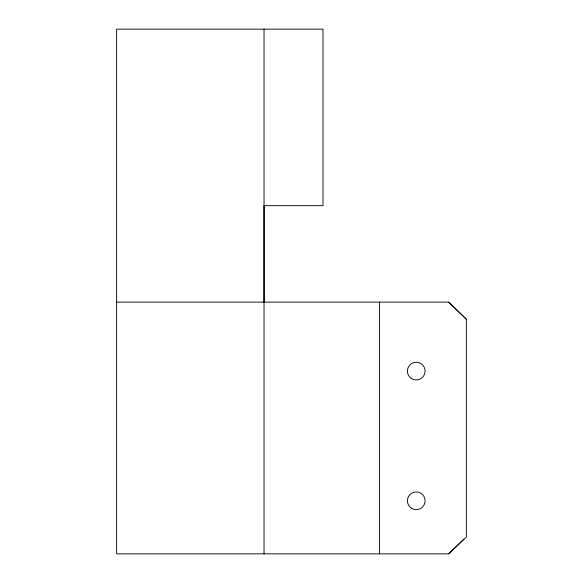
<?xml version="1.0" encoding="UTF-8"?>
<svg xmlns="http://www.w3.org/2000/svg" width="583" height="583" viewBox="0 0 583 583"><rect width="100%" height="100%" fill="white"/><g stroke="black" fill="none" stroke-linecap="round" stroke-linejoin="round"><path stroke-width="0.87" d="M264.033 302.118L264.033 205.653L322.989 205.653L322.989 29.15L116.644 29.157L116.644 553.85L448.67 553.85L466.356 537.096L466.356 319.207L448.67 302.118L116.644 302.118M448.67 553.85L463.828 539.137M448.67 302.118L466.356 319.236M379.562 302.118L379.562 553.85M264.033 29.157L264.033 553.85M411.212 378.367A8.84 8.84 0 0 0 425.058 371.808A8.84 8.84 0 0 0 412.458 363.1A8.84 8.84 0 0 0 411.212 378.367M411.824 508.449A8.84 8.84 0 0 0 425.087 500.79A8.84 8.84 0 0 0 411.824 493.131A8.84 8.84 0 0 0 411.824 508.449"/></g></svg>
